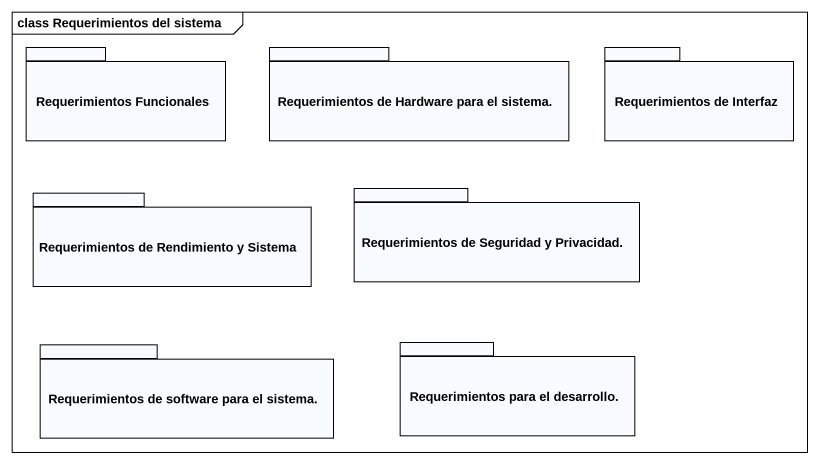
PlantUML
@startuml
mainframe class Requerimientos del sistema
package "Requerimientos Funcionales" as Requerimientos_Funcionales {
}
package "Requerimientos de Hardware para el sistema." as Requerimientos_de_Hardware {
}
package "Requerimientos de Interfaz" as Requerimientos_de_Interfaz {
}
package "Requerimientos de Rendimiento y Sistema" as Requerimientos_de {
}
package "Requerimientos de Seguridad y Privacidad." as Requerimientos_de_Seguridad {
}
package "Requerimientos de software para el sistema." as Requerimientos_de_software {
}
package "Requerimientos para el desarrollo." as Requerimientos_para_el {
}
@enduml
